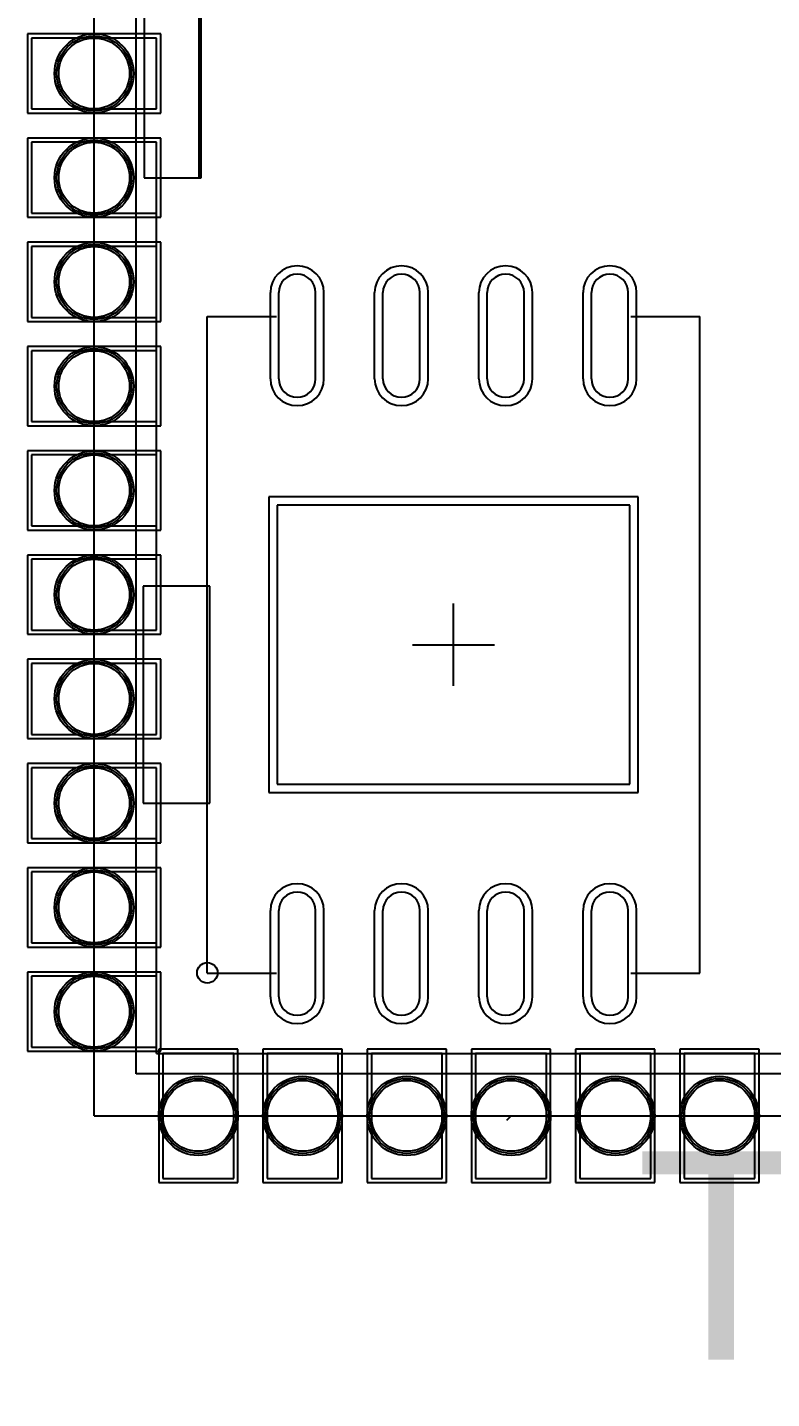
# Model space of a CAD drawing. Extents: x 135.1 to 200.1, y 94.8 to 120.2.
# Drawn here: x 137.74 to 146.81, y 94.83 to 111.53 of the extents above; entities that cross this region are included whole.
import ezdxf

# ---------------------------------------------------------------- set-up
doc = ezdxf.new("R2010")
doc.units = 0
doc.layers.get('0').update_dxf_attribs({"linetype": 'CONTINUOUS'})
for name, color, linetype in [('BOTTOMLAYER', 5, 'CONTINUOUS'), ('BOTTOMSOLDER', 6, 'CONTINUOUS'), ('INTERNALPLANE1', 76, 'CONTINUOUS'), ('MECHANICAL1', 6, 'CONTINUOUS'), ('MECHANICAL15', 56, 'CONTINUOUS'), ('MIDLAYER1', 16, 'CONTINUOUS'), ('MULTILAYER', 9, 'CONTINUOUS'), ('TOPLAYER', 1, 'CONTINUOUS'), ('TOPOVERLAY', 2, 'CONTINUOUS'), ('TOPPASTE', 8, 'CONTINUOUS'), ('TOPSOLDER', 216, 'CONTINUOUS')]:
    doc.layers.add(name, color=color, linetype=linetype)

# ---------------------------------------------------------------- blocks, each defined once
blk = doc.blocks.new('WSON_SPIFLASH_2')
at = {"layer": 'MECHANICAL15'}
for p, q in [((0, 0.499999), (0, -0.499999)), ((-0.499999, 0), (0.499999, 0))]:
    blk.add_line(p, q, dxfattribs=at)
at = {"layer": 'TOPLAYER'}
for p, q in [((-4.289001, 2.129998), (-3.239, 2.129998)), ((-1.699999, 2.149998), (-1.699999, -2.149998)), ((1.699999, 2.149998), (-1.699999, 2.149998)), ((1.699999, -2.149998), (1.699999, 2.149998)), ((3.239, 2.129998), (4.289001, 2.129998)), ((-4.289001, 1.680002), (-3.239, 1.680002)), ((3.239, 1.680002), (4.289001, 1.680002)), ((-4.289001, 0.859998), (-3.239, 0.859998)), ((3.239, 0.859998), (4.289001, 0.859998)), ((-4.289001, 0.410002), (-3.239, 0.410002)), ((3.239, 0.410002), (4.289001, 0.410002)), ((-4.289001, -0.410002), (-3.239, -0.410002)), ((3.239, -0.410002), (4.289001, -0.410002)), ((-4.289001, -0.859998), (-3.239, -0.859998)), ((3.239, -0.859998), (4.289001, -0.859998)), ((-4.289001, -1.680002), (-3.239, -1.680002)), ((3.239, -1.680002), (4.289001, -1.680002)), ((-4.289001, -2.129998), (-3.239, -2.129998)), ((-1.699999, -2.149998), (1.699999, -2.149998)), ((3.239, -2.129998), (4.289001, -2.129998))]:
    blk.add_line(p, q, dxfattribs=at)
for centre, start, end in [((-4.289001, 1.905), 90, 270), ((-3.239, 1.905), 270, 90), ((3.239, 1.905), 90, 270), ((4.289001, 1.905), 270, 90), ((-4.289001, 0.635), 90, 270), ((-3.239, 0.635), 270, 90), ((3.239, 0.635), 90, 270), ((4.289001, 0.635), 270, 90), ((-4.289001, -0.635), 90, 270), ((-3.239, -0.635), 270, 90), ((3.239, -0.635), 90, 270), ((4.289001, -0.635), 270, 90), ((-4.289001, -1.905), 90, 270), ((-3.239, -1.905), 270, 90), ((3.239, -1.905), 90, 270), ((4.289001, -1.905), 270, 90)]:
    blk.add_arc(centre, 0.225, start, end, dxfattribs=at)
at = {"layer": 'TOPOVERLAY'}
for p, q in [((-4, 2.999999), (-4, 2.159)), ((-4, 2.999999), (4, 2.999999)), ((4, 2.999999), (4, 2.159)), ((-4, -2.159), (-4, -2.999999)), ((4, -2.159), (4, -2.999999)), ((-4, -2.999999), (4, -2.999999))]:
    blk.add_line(p, q, dxfattribs=at)
blk.add_circle((-3.998001, 2.999999), 0.125001, dxfattribs=at)
at = {"layer": 'TOPPASTE'}
for p, q in [((-4.289001, 2.129998), (-3.239, 2.129998)), ((-1.699999, 2.149998), (-1.699999, -2.149998)), ((1.699999, 2.149998), (-1.699999, 2.149998)), ((1.699999, -2.149998), (1.699999, 2.149998)), ((3.239, 2.129998), (4.289001, 2.129998)), ((-4.289001, 1.680002), (-3.239, 1.680002)), ((3.239, 1.680002), (4.289001, 1.680002)), ((-4.289001, 0.859998), (-3.239, 0.859998)), ((3.239, 0.859998), (4.289001, 0.859998)), ((-4.289001, 0.410002), (-3.239, 0.410002)), ((3.239, 0.410002), (4.289001, 0.410002)), ((-4.289001, -0.410002), (-3.239, -0.410002)), ((3.239, -0.410002), (4.289001, -0.410002)), ((-4.289001, -0.859998), (-3.239, -0.859998)), ((3.239, -0.859998), (4.289001, -0.859998)), ((-4.289001, -1.680002), (-3.239, -1.680002)), ((3.239, -1.680002), (4.289001, -1.680002)), ((-4.289001, -2.129998), (-3.239, -2.129998)), ((-1.699999, -2.149998), (1.699999, -2.149998)), ((3.239, -2.129998), (4.289001, -2.129998))]:
    blk.add_line(p, q, dxfattribs=at)
for centre, start, end in [((-4.289001, 1.905), 90, 270), ((-3.239, 1.905), 270, 90), ((3.239, 1.905), 90, 270), ((4.289001, 1.905), 270, 90), ((-4.289001, 0.635), 90, 270), ((-3.239, 0.635), 270, 90), ((3.239, 0.635), 90, 270), ((4.289001, 0.635), 270, 90), ((-4.289001, -0.635), 90, 270), ((-3.239, -0.635), 270, 90), ((3.239, -0.635), 90, 270), ((4.289001, -0.635), 270, 90), ((-4.289001, -1.905), 90, 270), ((-3.239, -1.905), 270, 90), ((3.239, -1.905), 90, 270), ((4.289001, -1.905), 270, 90)]:
    blk.add_arc(centre, 0.225, start, end, dxfattribs=at)
at = {"layer": 'TOPSOLDER'}
for p, q in [((-4.289001, 2.231598), (-3.239, 2.231598)), ((-1.801599, 2.251598), (-1.801599, -2.251598)), ((1.801599, 2.251598), (-1.801599, 2.251598)), ((1.801599, -2.251598), (1.801599, 2.251598)), ((3.239, 2.231598), (4.289001, 2.231598)), ((-4.289001, 1.578402), (-3.239, 1.578402)), ((3.239, 1.578402), (4.289001, 1.578402)), ((-4.289001, 0.961598), (-3.239, 0.961598)), ((3.239, 0.961598), (4.289001, 0.961598)), ((-4.289001, 0.308402), (-3.239, 0.308402)), ((3.239, 0.308402), (4.289001, 0.308402)), ((-4.289001, -0.308402), (-3.239, -0.308402)), ((3.239, -0.308402), (4.289001, -0.308402)), ((-4.289001, -0.961598), (-3.239, -0.961598)), ((3.239, -0.961598), (4.289001, -0.961598)), ((-4.289001, -1.578402), (-3.239, -1.578402)), ((3.239, -1.578402), (4.289001, -1.578402)), ((-4.289001, -2.231598), (-3.239, -2.231598)), ((-1.801599, -2.251598), (1.801599, -2.251598)), ((3.239, -2.231598), (4.289001, -2.231598))]:
    blk.add_line(p, q, dxfattribs=at)
for centre, start, end in [((-4.289001, 1.905), 90, 270), ((-3.239, 1.905), 270, 90), ((3.239, 1.905), 90, 270), ((4.289001, 1.905), 270, 90), ((-4.289001, 0.635), 90, 270), ((-3.239, 0.635), 270, 90), ((3.239, 0.635), 90, 270), ((4.289001, 0.635), 270, 90), ((-4.289001, -0.635), 90, 270), ((-3.239, -0.635), 270, 90), ((3.239, -0.635), 90, 270), ((4.289001, -0.635), 270, 90), ((-4.289001, -1.905), 90, 270), ((-3.239, -1.905), 270, 90), ((3.239, -1.905), 90, 270), ((4.289001, -1.905), 270, 90)]:
    blk.add_arc(centre, 0.3266, start, end, dxfattribs=at)

msp = doc.modelspace()

# ---------------------------------------------------------------- linework, layer by layer
at = {"layer": 'BOTTOMLAYER'}
for p, q in [((139.319203, 111.405601), (137.795203, 111.405601)), ((137.795203, 111.405601), (137.795203, 110.542001)), ((139.319203, 110.542001), (139.319203, 111.405601)), ((137.795203, 110.542001), (139.319203, 110.542001)), ((139.319203, 110.135601), (137.795203, 110.135601)), ((137.795203, 110.135601), (137.795203, 109.272001)), ((139.319203, 109.272001), (139.319203, 110.135601)), ((137.795203, 109.272001), (139.319203, 109.272001)), ((139.319203, 108.865601), (137.795203, 108.865601)), ((137.795203, 108.865601), (137.795203, 108.002001)), ((139.319203, 108.002001), (139.319203, 108.865601)), ((137.795203, 108.002001), (139.319203, 108.002001)), ((139.319203, 107.595601), (137.795203, 107.595601)), ((137.795203, 107.595601), (137.795203, 106.732001)), ((139.319203, 106.732001), (139.319203, 107.595601)), ((137.795203, 106.732001), (139.319203, 106.732001)), ((139.319203, 106.325601), (137.795203, 106.325601)), ((137.795203, 106.325601), (137.795203, 105.462001)), ((139.319203, 105.462001), (139.319203, 106.325601)), ((137.795203, 105.462001), (139.319203, 105.462001)), ((139.319203, 105.055601), (137.795203, 105.055601)), ((137.795203, 105.055601), (137.795203, 104.192001)), ((139.319203, 104.192001), (139.319203, 105.055601)), ((137.795203, 104.192001), (139.319203, 104.192001)), ((139.319203, 103.785601), (137.795203, 103.785601)), ((137.795203, 103.785601), (137.795203, 102.922001)), ((139.319203, 102.922001), (139.319203, 103.785601)), ((137.795203, 102.922001), (139.319203, 102.922001)), ((139.319203, 102.515601), (137.795203, 102.515601)), ((137.795203, 102.515601), (137.795203, 101.652001)), ((139.319203, 101.652001), (139.319203, 102.515601)), ((137.795203, 101.652001), (139.319203, 101.652001)), ((139.319203, 101.245601), (137.795203, 101.245601)), ((137.795203, 101.245601), (137.795203, 100.382001)), ((139.319203, 100.382001), (139.319203, 101.245601)), ((137.795203, 100.382001), (139.319203, 100.382001)), ((139.319203, 99.975601), (137.795203, 99.975601)), ((137.795203, 99.975601), (137.795203, 99.112001)), ((139.319203, 99.112001), (139.319203, 99.975601)), ((137.795203, 99.112001), (139.319203, 99.112001)), ((140.259003, 99.035801), (139.395403, 99.035801)), ((139.395403, 99.035801), (139.395403, 97.511801)), ((140.259003, 97.511801), (140.259003, 99.035801)), ((141.529003, 99.035801), (140.665403, 99.035801)), ((140.665403, 99.035801), (140.665403, 97.511801)), ((141.529003, 97.511801), (141.529003, 99.035801)), ((142.799003, 99.035801), (141.935403, 99.035801)), ((141.935403, 99.035801), (141.935403, 97.511801)), ((142.799003, 97.511801), (142.799003, 99.035801)), ((144.069003, 99.035801), (143.205403, 99.035801)), ((143.205403, 99.035801), (143.205403, 97.511801)), ((144.069003, 97.511801), (144.069003, 99.035801)), ((145.339003, 99.035801), (144.475403, 99.035801)), ((144.475403, 99.035801), (144.475403, 97.511801)), ((145.339003, 97.511801), (145.339003, 99.035801)), ((146.609003, 99.035801), (145.745403, 99.035801)), ((145.745403, 99.035801), (145.745403, 97.511801)), ((146.609003, 97.511801), (146.609003, 99.035801)), ((139.395403, 97.511801), (140.259003, 97.511801)), ((140.665403, 97.511801), (141.529003, 97.511801)), ((141.935403, 97.511801), (142.799003, 97.511801)), ((143.205403, 97.511801), (144.069003, 97.511801)), ((144.475403, 97.511801), (145.339003, 97.511801)), ((145.745403, 97.511801), (146.609003, 97.511801))]:
    msp.add_line(p, q, dxfattribs=at)
at = {"layer": 'BOTTOMSOLDER'}
for p, q in [((139.370003, 111.456401), (137.744403, 111.456401)), ((137.744403, 111.456401), (137.744403, 110.491201)), ((139.370003, 110.491201), (139.370003, 111.456401)), ((137.744403, 110.491201), (139.370003, 110.491201)), ((139.370003, 110.186401), (137.744403, 110.186401)), ((137.744403, 110.186401), (137.744403, 109.221201)), ((139.370003, 109.221201), (139.370003, 110.186401)), ((137.744403, 109.221201), (139.370003, 109.221201)), ((139.370003, 108.916401), (137.744403, 108.916401)), ((137.744403, 108.916401), (137.744403, 107.951201)), ((139.370003, 107.951201), (139.370003, 108.916401)), ((137.744403, 107.951201), (139.370003, 107.951201)), ((139.370003, 107.646401), (137.744403, 107.646401)), ((137.744403, 107.646401), (137.744403, 106.681201)), ((139.370003, 106.681201), (139.370003, 107.646401)), ((137.744403, 106.681201), (139.370003, 106.681201)), ((139.370003, 106.376401), (137.744403, 106.376401)), ((137.744403, 106.376401), (137.744403, 105.411201)), ((139.370003, 105.411201), (139.370003, 106.376401)), ((137.744403, 105.411201), (139.370003, 105.411201)), ((139.370003, 105.106401), (137.744403, 105.106401)), ((137.744403, 105.106401), (137.744403, 104.141201)), ((139.370003, 104.141201), (139.370003, 105.106401)), ((137.744403, 104.141201), (139.370003, 104.141201)), ((139.370003, 103.836401), (137.744403, 103.836401)), ((137.744403, 103.836401), (137.744403, 102.871201)), ((139.370003, 102.871201), (139.370003, 103.836401)), ((137.744403, 102.871201), (139.370003, 102.871201)), ((139.370003, 102.566401), (137.744403, 102.566401)), ((137.744403, 102.566401), (137.744403, 101.601201)), ((139.370003, 101.601201), (139.370003, 102.566401)), ((137.744403, 101.601201), (139.370003, 101.601201)), ((139.370003, 101.296401), (137.744403, 101.296401)), ((137.744403, 101.296401), (137.744403, 100.331201)), ((139.370003, 100.331201), (139.370003, 101.296401)), ((137.744403, 100.331201), (139.370003, 100.331201)), ((139.370003, 100.026401), (137.744403, 100.026401)), ((137.744403, 100.026401), (137.744403, 99.061201)), ((139.370003, 99.061201), (139.370003, 100.026401)), ((137.744403, 99.061201), (139.370003, 99.061201)), ((140.309803, 99.086601), (139.344603, 99.086601)), ((139.344603, 99.086601), (139.344603, 97.461001)), ((140.309803, 97.461001), (140.309803, 99.086601)), ((141.579803, 99.086601), (140.614603, 99.086601)), ((140.614603, 99.086601), (140.614603, 97.461001)), ((141.579803, 97.461001), (141.579803, 99.086601)), ((142.849803, 99.086601), (141.884603, 99.086601)), ((141.884603, 99.086601), (141.884603, 97.461001)), ((142.849803, 97.461001), (142.849803, 99.086601)), ((144.119803, 99.086601), (143.154603, 99.086601)), ((143.154603, 99.086601), (143.154603, 97.461001)), ((144.119803, 97.461001), (144.119803, 99.086601)), ((145.389803, 99.086601), (144.424603, 99.086601)), ((144.424603, 99.086601), (144.424603, 97.461001)), ((145.389803, 97.461001), (145.389803, 99.086601)), ((146.659803, 99.086601), (145.694603, 99.086601)), ((145.694603, 99.086601), (145.694603, 97.461001)), ((146.659803, 97.461001), (146.659803, 99.086601)), ((139.344603, 97.461001), (140.309803, 97.461001)), ((140.614603, 97.461001), (141.579803, 97.461001)), ((141.884603, 97.461001), (142.849803, 97.461001)), ((143.154603, 97.461001), (144.119803, 97.461001)), ((144.424603, 97.461001), (145.389803, 97.461001)), ((145.694603, 97.461001), (146.659803, 97.461001))]:
    msp.add_line(p, q, dxfattribs=at)
at = {"layer": 'INTERNALPLANE1'}
for p, q in [((138.557203, 98.273801), (138.557203, 116.053801)), ((139.067662, 98.78426), (139.067662, 115.543343)), ((170.950344, 98.78426), (139.067662, 98.78426)), ((138.557203, 98.273801), (171.460803, 98.273801))]:
    msp.add_line(p, q, dxfattribs=at)
for centre in [(138.557203, 110.973801), (138.557203, 109.703801), (138.557203, 108.433801), (138.557203, 107.163801), (138.557203, 105.893801), (138.557203, 104.623801), (138.557203, 103.353801), (138.557203, 102.083801), (138.557203, 100.813801), (138.557203, 99.543801), (139.827203, 98.273801), (141.097203, 98.273801), (142.367203, 98.273801), (143.637203, 98.273801), (144.907203, 98.273801), (146.177203, 98.273801)]:
    msp.add_circle(centre, 0.4572, dxfattribs=at)
at = {"layer": 'MECHANICAL1'}
for q in [(138.557203, 116.053801), (171.577203, 98.273801)]:
    msp.add_line((138.557203, 98.273801), q, dxfattribs=at)
at = {"layer": 'MIDLAYER1'}
msp.add_line((143.586403, 98.223001), (143.637203, 98.273801), dxfattribs=at)
for centre in [(138.557203, 110.973801), (138.557203, 109.703801), (138.557203, 108.433801), (138.557203, 107.163801), (138.557203, 105.893801), (138.557203, 104.623801), (138.557203, 103.353801), (138.557203, 102.083801), (138.557203, 100.813801), (138.557203, 99.543801), (139.827203, 98.273801), (141.097203, 98.273801), (142.367203, 98.273801), (143.637203, 98.273801), (144.907203, 98.273801), (146.177203, 98.273801)]:
    msp.add_circle(centre, 0.4318, dxfattribs=at)
at = {"layer": 'MULTILAYER'}
for centre in [(138.557203, 110.973801), (138.557203, 109.703801), (138.557203, 108.433801), (138.557203, 107.163801), (138.557203, 105.893801), (138.557203, 104.623801), (138.557203, 103.353801), (138.557203, 102.083801), (138.557203, 100.813801), (138.557203, 99.543801), (139.827203, 98.273801), (141.097203, 98.273801), (142.367203, 98.273801), (143.637203, 98.273801), (144.907203, 98.273801), (146.177203, 98.273801)]:
    msp.add_circle(centre, 0.4318, dxfattribs=at)
at = {"layer": 'TOPLAYER'}
for centre in [(138.557203, 110.973801), (138.557203, 109.703801), (138.557203, 108.433801), (138.557203, 107.163801), (138.557203, 105.893801), (138.557203, 104.623801), (138.557203, 103.353801), (138.557203, 102.083801), (138.557203, 100.813801), (138.557203, 99.543801), (139.827203, 98.273801), (141.097203, 98.273801), (142.367203, 98.273801), (143.637203, 98.273801), (144.907203, 98.273801), (146.177203, 98.273801)]:
    msp.add_circle(centre, 0.4318, dxfattribs=at)
at = {"layer": 'TOPOVERLAY'}
for p, q in [((139.319203, 104.903201), (139.319203, 109.551401)), ((139.319203, 99.035801), (139.319203, 101.906001)), ((139.319203, 99.035801), (170.637403, 99.035801))]:
    msp.add_line(p, q, dxfattribs=at)
at = {"layer": 'TOPPASTE'}
for p, q in [((139.166803, 111.964401), (139.166803, 109.703801)), ((139.860904, 109.703801), (139.860904, 111.964401)), ((139.166803, 109.703801), (139.860904, 109.703801)), ((139.154103, 104.725401), (139.154103, 102.083801)), ((139.966802, 104.725401), (139.154103, 104.725401)), ((139.966802, 102.083801), (139.966802, 104.725401)), ((139.154103, 102.083801), (139.966802, 102.083801))]:
    msp.add_line(p, q, dxfattribs=at)
at = {"layer": 'TOPSOLDER'}
for p, q in [((139.166803, 111.964401), (139.166803, 109.703801)), ((139.835504, 109.703801), (139.835504, 111.964401)), ((139.166803, 109.703801), (139.835504, 109.703801)), ((139.154103, 104.725401), (139.154103, 102.083801)), ((139.966802, 104.725401), (139.154103, 104.725401)), ((139.966802, 102.083801), (139.966802, 104.725401)), ((139.154103, 102.083801), (139.966802, 102.083801))]:
    msp.add_line(p, q, dxfattribs=at)
for centre in [(138.557203, 110.973801), (138.557203, 109.703801), (138.557203, 108.433801), (138.557203, 107.163801), (138.557203, 105.893801), (138.557203, 104.623801), (138.557203, 103.353801), (138.557203, 102.083801), (138.557203, 100.813801), (138.557203, 99.543801), (139.827203, 98.273801), (141.097203, 98.273801), (142.367203, 98.273801), (143.637203, 98.273801), (144.907203, 98.273801), (146.177203, 98.273801)]:
    msp.add_circle(centre, 0.4826, dxfattribs=at)

# ---------------------------------------------------------------- block references
at = {"rotation": 90}
msp.add_blockref('WSON_SPIFLASH_2', (142.936603, 104.014201), dxfattribs=at)

# ---------------------------------------------------------------- texts
at = {"layer": 'TOPOVERLAY'}
msp.add_text('The hollowed out area, radius3.5mm', height=2.54, rotation=360, dxfattribs=at).set_placement((145.161203, 95.302001))

doc.saveas('drawing.dxf')
